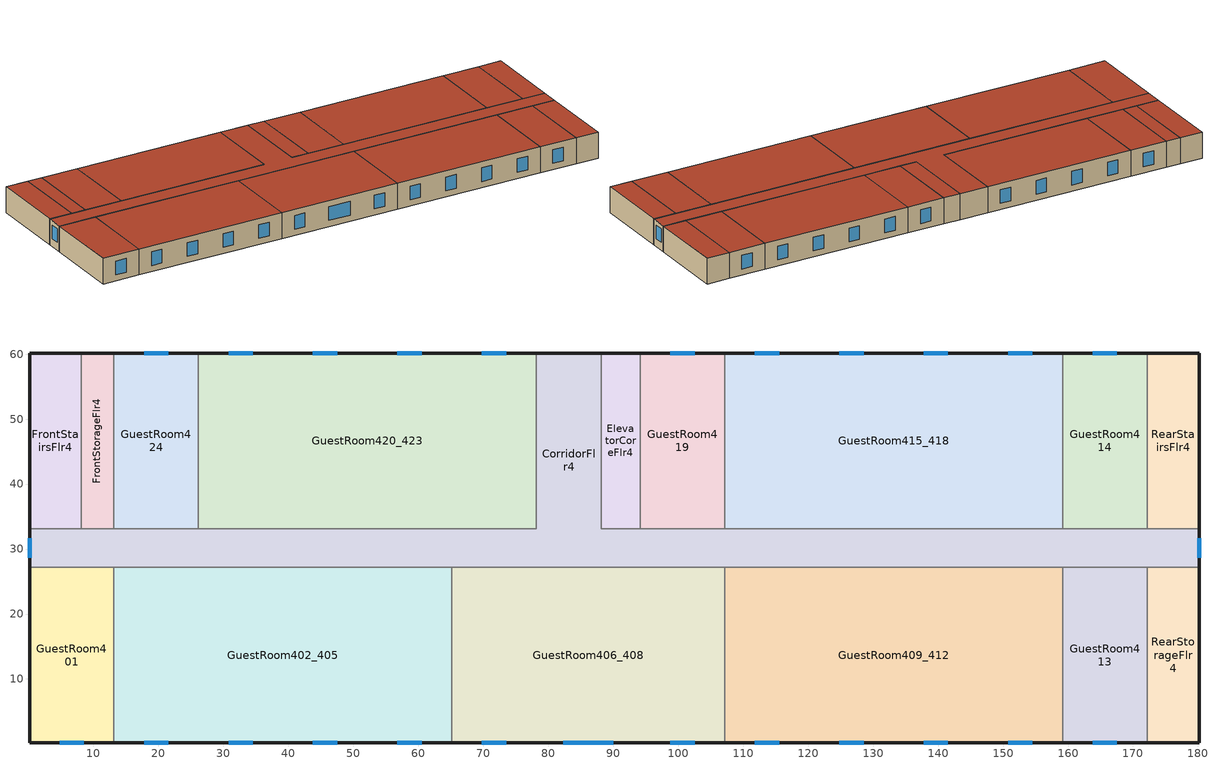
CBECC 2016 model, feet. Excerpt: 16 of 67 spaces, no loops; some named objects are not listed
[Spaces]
CorridorFlr4
 floor to CorridorFlr3 (NACM_Interior Floor): 88.16,60.16 88.16,33.16 180.16,33.16 180.16,27.16 0.16,27.16 0.16,33.16 78.16,33.16 78.16,60.16 z29
 wall outside (NACM_Mtl Framed Wall): 0.16,33.16 0.16,27.16 / 180.16,27.16 180.16,33.16 / 88.16,60.16 78.16,60.16 z29:38
 wall to RearStairsFlr4 (NACM_Interior Wall): 180.16,33.16 172.16,33.16 z29:38
 wall to GuestRoom420_423 (NACM_Interior Wall): 78.16,60.16 78.16,33.16 26.16,33.16 z29:38
 wall to GuestRoom424 (NACM_Interior Wall): 26.16,33.16 13.16,33.16 z29:38
 wall to FrontStorageFlr4 (NACM_Interior Wall): 13.16,33.16 8.16,33.16 z29:38
 wall to FrontStairsFlr4 (NACM_Interior Wall): 8.16,33.16 0.16,33.16 z29:38
 wall to GuestRoom401 (NACM_Interior Wall): 0.16,27.16 13.16,27.16 z29:38
 wall to GuestRoom402_405 (NACM_Interior Wall): 13.16,27.16 65.16,27.16 z29:38
 wall to GuestRoom406_408 (NACM_Interior Wall): 65.16,27.16 107.16,27.16 z29:38
 wall to GuestRoom409_412 (NACM_Interior Wall): 107.16,27.16 159.16,27.16 z29:38
 wall to GuestRoom413 (NACM_Interior Wall): 159.16,27.16 172.16,27.16 z29:38
 wall to RearStorageFlr4 (NACM_Interior Wall): 172.16,27.16 180.16,27.16 z29:38
 wall to GuestRoom414 (NACM_Interior Wall): 172.16,33.16 159.16,33.16 z29:38
 wall to GuestRoom415_418 (NACM_Interior Wall): 159.16,33.16 107.16,33.16 z29:38
 wall to GuestRoom419 (NACM_Interior Wall): 107.16,33.16 94.16,33.16 z29:38
 wall to ElevatorCoreFlr4 (NACM_Interior Wall): 94.16,33.16 88.16,33.16 88.16,60.16 z29:38
 window (Window Non-res Fixed): 0.16,31.68 0.16,28.65 / 180.16,28.65 180.16,31.68 z31.76:36.41
 roof outside (NACM_Roof): 180.16,27.16 180.16,33.16 88.16,33.16 88.16,60.16 78.16,60.16 78.16,33.16 0.16,33.16 0.16,27.16 z38
RearStairsFlr4
 floor to RearStairsFlr3 (NACM_Interior Floor): 180.16,60.16 180.16,33.16 172.16,33.16 172.16,60.16 z29
 wall outside (NACM_Mtl Framed Wall): 180.16,33.16 180.16,60.16 172.16,60.16 z29:38
 wall to GuestRoom414 (NACM_Interior Wall): 172.16,60.16 172.16,33.16 z29:38
 roof outside (NACM_Roof): 180.16,33.16 180.16,60.16 172.16,60.16 172.16,33.16 z38
GuestRoom420_423
 floor to GuestRoom320_323 (NACM_Interior Floor): 78.16,60.16 78.16,33.16 26.16,33.16 26.16,60.16 z29
 wall outside (NACM_Mtl Framed Wall): 78.16,60.16 26.16,60.16 z29:38
 wall to GuestRoom424 (NACM_Interior Wall): 26.16,60.16 26.16,33.16 z29:38
 window (Window Res Operable): 73.53,60.16 69.79,60.16 / 60.53,60.16 56.79,60.16 / 47.53,60.16 43.79,60.16 / 34.53,60.16 30.79,60.16 z31.13:35.87
 roof outside (NACM_Roof): 78.16,33.16 78.16,60.16 26.16,60.16 26.16,33.16 z38
GuestRoom424
 floor to GuestRoom324 (NACM_Interior Floor): 26.16,60.16 26.16,33.16 13.16,33.16 13.16,60.16 z29
 wall outside (NACM_Mtl Framed Wall): 26.16,60.16 13.16,60.16 z29:38
 wall to FrontStorageFlr4 (NACM_Interior Wall): 13.16,60.16 13.16,33.16 z29:38
 window (Window Res Operable): 21.53,60.16 17.79,60.16 z31.13:35.87
 roof outside (NACM_Roof): 26.16,33.16 26.16,60.16 13.16,60.16 13.16,33.16 z38
FrontStorageFlr4
 floor to FrontStorageFlr3 (NACM_Interior Floor): 13.16,60.16 13.16,33.16 8.16,33.16 8.16,60.16 z29
 wall outside (NACM_Mtl Framed Wall): 13.16,60.16 8.16,60.16 z29:38
 wall to FrontStairsFlr4 (NACM_Interior Wall): 8.16,60.16 8.16,33.16 z29:38
 roof outside (NACM_Roof): 13.16,33.16 13.16,60.16 8.16,60.16 8.16,33.16 z38
FrontStairsFlr4
 floor to FrontStairsFlr3 (NACM_Interior Floor): 8.16,60.16 8.16,33.16 0.16,33.16 0.16,60.16 z29
 wall outside (NACM_Mtl Framed Wall): 8.16,60.16 0.16,60.16 0.16,33.16 z29:38
 roof outside (NACM_Roof): 8.16,33.16 8.16,60.16 0.16,60.16 0.16,33.16 z38
GuestRoom401
 floor to GuestRoom301 (NACM_Interior Floor): 13.16,27.16 13.16,0.16 0.16,0.16 0.16,27.16 z29
 wall outside (NACM_Mtl Framed Wall): 0.16,27.16 0.16,0.16 13.16,0.16 z29:38
 wall to GuestRoom402_405 (NACM_Interior Wall): 13.16,0.16 13.16,27.16 z29:38
 window (Window Res Operable): 4.79,0.16 8.53,0.16 z31.13:35.87
 roof outside (NACM_Roof): 13.16,0.16 13.16,27.16 0.16,27.16 0.16,0.16 z38
GuestRoom402_405
 floor to GuestRoom302_305 (NACM_Interior Floor): 65.16,27.16 65.16,0.16 13.16,0.16 13.16,27.16 z29
 wall outside (NACM_Mtl Framed Wall): 13.16,0.16 65.16,0.16 z29:38
 wall to GuestRoom406_408 (NACM_Interior Wall): 65.16,0.16 65.16,27.16 z29:38
 window (Window Res Operable): 17.79,0.16 21.53,0.16 / 30.79,0.16 34.53,0.16 / 43.79,0.16 47.53,0.16 / 56.79,0.16 60.53,0.16 z31.13:35.87
 roof outside (NACM_Roof): 65.16,0.16 65.16,27.16 13.16,27.16 13.16,0.16 z38
GuestRoom406_408
 floor to GuestRoom306_308 (NACM_Interior Floor): 107.16,27.16 107.16,0.16 65.16,0.16 65.16,27.16 z29
 wall outside (NACM_Mtl Framed Wall): 65.16,0.16 107.16,0.16 z29:38
 wall to GuestRoom409_412 (NACM_Interior Wall): 107.16,0.16 107.16,27.16 z29:38
 window (Window Res Operable): 69.79,0.16 73.53,0.16 / 98.79,0.16 102.53,0.16 / 82.29,0.16 90.03,0.16 z31.13:35.87
 roof outside (NACM_Roof): 107.16,0.16 107.16,27.16 65.16,27.16 65.16,0.16 z38
GuestRoom409_412
 floor to GuestRoom309_312 (NACM_Interior Floor): 159.16,27.16 159.16,0.16 107.16,0.16 107.16,27.16 z29
 wall outside (NACM_Mtl Framed Wall): 107.16,0.16 159.16,0.16 z29:38
 wall to GuestRoom413 (NACM_Interior Wall): 159.16,0.16 159.16,27.16 z29:38
 window (Window Res Operable): 111.79,0.16 115.53,0.16 / 124.79,0.16 128.53,0.16 / 137.79,0.16 141.53,0.16 / 150.79,0.16 154.53,0.16 z31.13:35.87
 roof outside (NACM_Roof): 159.16,0.16 159.16,27.16 107.16,27.16 107.16,0.16 z38
GuestRoom413
 floor to GuestRoom313 (NACM_Interior Floor): 172.16,27.16 172.16,0.16 159.16,0.16 159.16,27.16 z29
 wall outside (NACM_Mtl Framed Wall): 159.16,0.16 172.16,0.16 z29:38
 wall to RearStorageFlr4 (NACM_Interior Wall): 172.16,0.16 172.16,27.16 z29:38
 window (Window Res Operable): 163.79,0.16 167.53,0.16 z31.13:35.87
 roof outside (NACM_Roof): 172.16,0.16 172.16,27.16 159.16,27.16 159.16,0.16 z38
RearStorageFlr4
 floor to RearStorageFlr3 (NACM_Interior Floor): 180.16,27.16 180.16,0.16 172.16,0.16 172.16,27.16 z29
 wall outside (NACM_Mtl Framed Wall): 172.16,0.16 180.16,0.16 180.16,27.16 z29:38
 roof outside (NACM_Roof): 180.16,0.16 180.16,27.16 172.16,27.16 172.16,0.16 z38
GuestRoom414
 floor to GuestRoom314 (NACM_Interior Floor): 172.16,60.16 172.16,33.16 159.16,33.16 159.16,60.16 z29
 wall outside (NACM_Mtl Framed Wall): 172.16,60.16 159.16,60.16 z29:38
 wall to GuestRoom415_418 (NACM_Interior Wall): 159.16,60.16 159.16,33.16 z29:38
 window (Window Res Operable): 167.53,60.16 163.79,60.16 z31.13:35.87
 roof outside (NACM_Roof): 172.16,33.16 172.16,60.16 159.16,60.16 159.16,33.16 z38
GuestRoom415_418
 floor to GuestRoom315_318 (NACM_Interior Floor): 159.16,60.16 159.16,33.16 107.16,33.16 107.16,60.16 z29
 wall outside (NACM_Mtl Framed Wall): 159.16,60.16 107.16,60.16 z29:38
 wall to GuestRoom419 (NACM_Interior Wall): 107.16,60.16 107.16,33.16 z29:38
 window (Window Res Operable): 154.53,60.16 150.79,60.16 / 141.53,60.16 137.79,60.16 / 128.53,60.16 124.79,60.16 / 115.53,60.16 111.79,60.16 z31.13:35.87
 roof outside (NACM_Roof): 159.16,33.16 159.16,60.16 107.16,60.16 107.16,33.16 z38
GuestRoom419
 floor to GuestRoom319 (NACM_Interior Floor): 107.16,60.16 107.16,33.16 94.16,33.16 94.16,60.16 z29
 wall outside (NACM_Mtl Framed Wall): 107.16,60.16 94.16,60.16 z29:38
 wall to ElevatorCoreFlr4 (NACM_Interior Wall): 94.16,60.16 94.16,33.16 z29:38
 window (Window Res Operable): 102.53,60.16 98.79,60.16 z31.13:35.87
 roof outside (NACM_Roof): 107.16,33.16 107.16,60.16 94.16,60.16 94.16,33.16 z38
ElevatorCoreFlr4
 floor to ElevatorCoreFlr3 (NACM_Interior Floor): 94.16,60.16 94.16,33.16 88.16,33.16 88.16,60.16 z29
 wall outside (NACM_Mtl Framed Wall): 94.16,60.16 88.16,60.16 z29:38
 roof outside (NACM_Roof): 94.16,33.16 94.16,60.16 88.16,60.16 88.16,33.16 z38
[Proj]
070015-HotSml-Run22: Lat=33.92; Long=-118.4; Elevation=104.987; ZipCode=92262; CompType=NewComplete
[Bldg]
00700-HotelSmall_CecRef: WholeBldgModeled=1; TotStoryCnt=4; AboveGrdStoryCnt=4
[Mat]
Name | CodeCat | CodeItem | FrmMat | FrmConfig | FrmDepth
NACM_Stucco 7/8in | Plastering Materials | Stucco - 7/8 in.
NACM_AGMtlWall_16inOC | Air | Air - Metal Wall Framing - 16 or 24 in. OC | Metal | Wall16inOC | 3_5In
NACM_Gypsum Board 1/2in | Bldg Board and Siding | Gypsum Board - 1/2 in.
NACM_Concrete-80lb/ft3 4in | Concrete | Concrete - 80 lb/ft3 - 4 in.
NACM_Carpet 3/4in | Finish Materials | Carpet - 3/4 in.
NACM_Above deck Insulation_EPS 1.06in. | Insulation Board | Expanded Polystyrene - EPS - 4 1/16 in. R17
NACM_Gypsum Board 3/8in | Bldg Board and Siding | Gypsum Board - 3/8 in.
NACM_Metal Standing Seam 0.06in | Roofing | Metal Standing Seam - 1/16 in.
NACM_Wall Insulation_EPS 2.44in | Insulation Board | Expanded Polystyrene - EPS - 2 7/16 in. R10
[ConsAssm]
Name | CompatibleSurfType | ExtRoughness | FieldAppliedCoating | CRRCInitialRefl | CRRCAgedRefl | CRRCInitialEmit | CRRCAgedEmit | CRRCProdID | MatRef[1] | MatRef[2] | MatRef[3] | MatRef[4]
NACM_Roof | Roof | VeryRough | 0 | 0.6 | 0.6 | 0.7 | 0.7 | Product Test ID | NACM_Metal Standing Seam 0.06in | NACM_Above deck Insulation_EPS 1.06in. | NACM_Gypsum Board 1/2in
NACM_Mtl Framed Wall | ExteriorWall | Rough |  |  |  |  |  |  | NACM_Stucco 7/8in | NACM_Wall Insulation_EPS 2.44in | NACM_AGMtlWall_16inOC | NACM_Gypsum Board 3/8in
NACM_Interior Floor | InteriorFloor | Rough |  |  |  |  |  |  | NACM_Concrete-80lb/ft3 4in | NACM_Carpet 3/4in
NACM_Interior Wall | InteriorWall |  |  |  |  |  |  |  | NACM_Gypsum Board 1/2in | NACM_Gypsum Board 1/2in
[FenCons] FenType=VerticalFenestration; AssmContext=Manufactured; CertificationMthd=NFRCRated
Name | FenProdType | SHGC | UFactor | VT
Window Non-res Fixed | FixedWindow | 0.2 | 0.25 | 0.47
Window Res Operable | OperableWindow | 0.18 | 0.42 | 0.35
[Story]
Building Story 4
[Spc] Story=Building Story 4
Name | ThrmlZnRef | Vol | SpcFuncDefaultsRef | CondgType | SpcFunc | ResDHWSysRef | DwellingUnitTypeCnt[3]
CorridorFlr4 | CorridorFlr4 Thermal Zone | 12150.1 | Corridor/Stairwells/Support
ElevatorCoreFlr4 | CorridorFlr4 Thermal Zone | 1458 |  | IndirectlyConditioned | Unoccupied-Exclude from Gross Floor Area
FrontStairsFlr4 | FrontStairsFlr4 Thermal Zone | 1944 | Corridor/Stairwells/Support
FrontStorageFlr4 | FrontStorageFlr4 Thermal Zone | 1215 | Corridor/Stairwells/Support
GuestRoom401 | GuestRoom401 Thermal Zone | 3159.23 | HI-Rise Residential |  |  | GuestRm DHW Sys | 1
GuestRoom402_405 | GuestRoom402_405 Thermal Zone | 12636.9 | HI-Rise Residential |  |  | GuestRm DHW Sys | 4
GuestRoom406_408 | GuestRoom406_408 Thermal Zone | 10206.7 | HI-Rise Residential |  |  | GuestRm DHW Sys | 3
GuestRoom409_412 | GuestRoom409_412 Thermal Zone | 12636.9 | HI-Rise Residential |  |  | GuestRm DHW Sys | 4
GuestRoom413 | GuestRoom413 Thermal Zone | 3159.23 | HI-Rise Residential |  |  | GuestRm DHW Sys | 1
GuestRoom414 | GuestRoom414 Thermal Zone | 3159 | HI-Rise Residential |  |  | GuestRm DHW Sys | 1
GuestRoom415_418 | GuestRoom415_418 Thermal Zone | 12636 | HI-Rise Residential |  |  | GuestRm DHW Sys | 4
GuestRoom419 | GuestRoom419 Thermal Zone | 3159 | HI-Rise Residential |  |  | GuestRm DHW Sys | 1
GuestRoom420_423 | GuestRoom420_423 Thermal Zone | 12636 | HI-Rise Residential |  |  | GuestRm DHW Sys | 4
GuestRoom424 | GuestRoom424 Thermal Zone | 3159 | HI-Rise Residential |  |  | GuestRm DHW Sys | 1
RearStairsFlr4 | RearStairsFlr4 Thermal Zone | 1944.48 | Corridor/Stairwells/Support
RearStorageFlr4 | RearStorageFlr4 Thermal Zone | 1944.62 | Corridor/Stairwells/Support
[ThrmlZn] Type=Conditioned
Name | PriAirCondgSysRef[1] | VentSrc | HVACZnCnt
CorridorFlr4 Thermal Zone; FrontStairsFlr4 Thermal Zone; FrontStorageFlr4 Thermal Zone; RearStairsFlr4 Thermal Zone; RearStorageFlr4 Thermal Zone | BaseAirSys5-4
GuestRoom401 Thermal Zone | GuestRoom401_FPFC | Forced
GuestRoom402_405 Thermal Zone | GuestRoom402_405_FPFC | Forced | 4
GuestRoom406_408 Thermal Zone | GuestRoom406_408_FPFC | Forced | 3
GuestRoom409_412 Thermal Zone | GuestRoom409_412_FPFC | Forced | 4
GuestRoom413 Thermal Zone | GuestRoom413_FPFC | Forced
GuestRoom414 Thermal Zone | GuestRoom414_FPFC | Forced
GuestRoom415_418 Thermal Zone | GuestRoom415_418_FPFC | Forced | 4
GuestRoom419 Thermal Zone | GuestRoom419_FPFC | Forced
GuestRoom420_423 Thermal Zone | GuestRoom420_423_FPFC | Forced | 4
GuestRoom424 Thermal Zone | GuestRoom424_FPFC | Forced
[SpcFuncDefaults]
Name | SpcFunc | OccSchRef | IntLtgRegSchRef | RecptSchRef
Corridor/Stairwells/Support | Corridors, Restrooms, Stairs, and Support Areas | Assembly Occupancy | Assembly Lights | Assembly Receptacle
HI-Rise Residential | High-Rise Residential Living Spaces
[ResDHWSys]
GuestRm DHW Sys: CentralSys=1; SysStoryCnt=4; AnnualSolFrac=0.35
[ResWtrHtr]
GuestRm WaterHeater: InpRating=133669; TankVol=134; StdbyLossFrac=0.0106; ThrmlEff=0.78
[Sch] Type=Fraction; EndMonth[1]=12; EndDay[1]=31
Name | SchWeekRef[1]
Assembly Occupancy | AssemblyOccupancyWk
Assembly Lights | AssemblyLightsWk
Assembly Receptacle | AssemblyReceptacleWk
[SchWeek] Type=Fraction; SchDayClgDDRef=OnDay; SchDayHtgDDRef=OffDay
Name | SchDaySunRef | SchDayMonRef | SchDayTueRef | SchDayWedRef | SchDayThuRef | SchDayFriRef | SchDaySatRef | SchDayHolRef
AssemblyOccupancyWk | AssemblyOccupancySun | AssemblyOccupancyWD | AssemblyOccupancyWD | AssemblyOccupancyWD | AssemblyOccupancyWD | AssemblyOccupancyWD | AssemblyOccupancySat | AssemblyOccupancySun
AssemblyLightsWk | AssemblyLightsSun | AssemblyLightsWD | AssemblyLightsWD | AssemblyLightsWD | AssemblyLightsWD | AssemblyLightsWD | AssemblyLightsSat | AssemblyLightsSun
AssemblyReceptacleWk | AssemblyReceptacleSun | AssemblyReceptacleWD | AssemblyReceptacleWD | AssemblyReceptacleWD | AssemblyReceptacleWD | AssemblyReceptacleWD | AssemblyReceptacleSat | AssemblyReceptacleSun
[SchDay] Type=Fraction
Name | Hr
AssemblyOccupancySun | ( 0, 0, 0, 0, 0, 0, 0, 0, 0.1, 0.1, 0.1, 0.1, 0.1, 0.7, 0.7, 0.7, 0.7, 0.7, 0.7, 0.7, 0.7, 0.7, 0.2, 0 )
AssemblyOccupancyWD | ( 0, 0, 0, 0, 0, 0, 0, 0, 0.2, 0.2, 0.2, 0.8, 0.8, 0.8, 0.8, 0.8, 0.8, 0.8, 0.2, 0.2, 0.2, 0.2, 0.1, 0 )
AssemblyOccupancySat | ( 0, 0, 0, 0, 0, 0, 0, 0, 0.2, 0.2, 0.2, 0.6, 0.6, 0.6, 0.6, 0.6, 0.6, 0.6, 0.6, 0.6, 0.6, 0.8, 0.1, 0 )
OnDay | ( 1, 1, 1, 1, 1, 1, 1, 1, 1, 1, 1, 1, 1, 1, 1, 1, 1, 1, 1, 1, 1, 1, 1, 1 )
OffDay | ( 0, 0, 0, 0, 0, 0, 0, 0, 0, 0, 0, 0, 0, 0, 0, 0, 0, 0, 0, 0, 0, 0, 0, 0 )
AssemblyLightsSun | ( 0.05, 0.05, 0.05, 0.05, 0.05, 0.05, 0.05, 0.3, 0.3, 0.3, 0.3, 0.3, 0.55, 0.55, 0.55, 0.55, 0.55, 0.55, 0.55, 0.55, 0.55, 0.55, 0.05, 0.05 )
AssemblyLightsWD | ( 0.05, 0.05, 0.05, 0.05, 0.05, 0.05, 0.35, 0.35, 0.35, 0.65, 0.65, 0.65, 0.65, 0.65, 0.65, 0.65, 0.65, 0.65, 0.65, 0.65, 0.65, 0.65, 0.25, 0.05 )
AssemblyLightsSat | ( 0.05, 0.05, 0.05, 0.05, 0.05, 0.05, 0.05, 0.3, 0.3, 0.4, 0.4, 0.4, 0.4, 0.4, 0.4, 0.4, 0.4, 0.4, 0.4, 0.4, 0.4, 0.4, 0.4, 0.05 )
AssemblyReceptacleSun | ( 0.05, 0.05, 0.05, 0.05, 0.05, 0.05, 0.05, 0.3, 0.3, 0.3, 0.3, 0.3, 0.65, 0.65, 0.65, 0.65, 0.65, 0.65, 0.65, 0.65, 0.65, 0.65, 0.05, 0.05 )
AssemblyReceptacleWD | ( 0.05, 0.05, 0.05, 0.05, 0.05, 0.05, 0.4, 0.4, 0.4, 0.75, 0.75, 0.75, 0.75, 0.75, 0.75, 0.75, 0.75, 0.75, 0.75, 0.75, 0.75, 0.75, 0.25, 0.05 )
AssemblyReceptacleSat | ( 0.05, 0.05, 0.05, 0.05, 0.05, 0.05, 0.05, 0.3, 0.3, 0.5, 0.5, 0.5, 0.5, 0.5, 0.5, 0.5, 0.5, 0.5, 0.5, 0.5, 0.5, 0.5, 0.5, 0.05 )
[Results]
End Use | Proposed Design Site (MWh) | Proposed Design Site (MBtu) | Proposed Design TDV (kBtu/ft²-yr) | Standard Design Site (MWh) | Standard Design Site (MBtu) | Standard Design TDV (kBtu/ft²-yr) | Compliance TDV Margin (kBtu/ft²-yr)
Space Heating | 0.1 | 73.4 | 2.99 | 0.0 | 36.1 | 1.47 | -1.52
Space Cooling | 110.1 | -- | 80.91 | 77.8 | -- | 57.96 | -22.95
Indoor Fans | 98.9 | -- | 49.22 | 40.3 | -- | 22.63 | -26.59
Heat Rejection | 0.5 | -- | 0.46 | 3.0 | -- | 1.95 | 1.49
Pumps & Misc. | 6.8 | -- | 3.66 | 8.0 | -- | 4.21 | 0.55
Domestic Hot Water | 1.1 | 537.1 | 19.12 | 1.1 | 532.2 | 18.94 | -0.18
Indoor Lighting | 71.1 | -- | 36.66 | 70.2 | -- | 36.16 | -0.50
COMPLIANCE TOTAL | 288.6 | 610.5 | 193.02 | 200.4 | 568.3 | 143.32 | -49.70
Receptacle | 73.0 | 78.0 | 40.60 | 73.0 | 78.0 | 40.60 | 
Process | 7.6 | -- | 3.67 | 7.6 | -- | 3.67 | 
Other Ltg | -- | -- | -- | -- | -- | -- | 
TOTAL | 369.2 | 688.5 | 237.29 | 281.0 | 646.3 | 187.59 | 
FAIL
